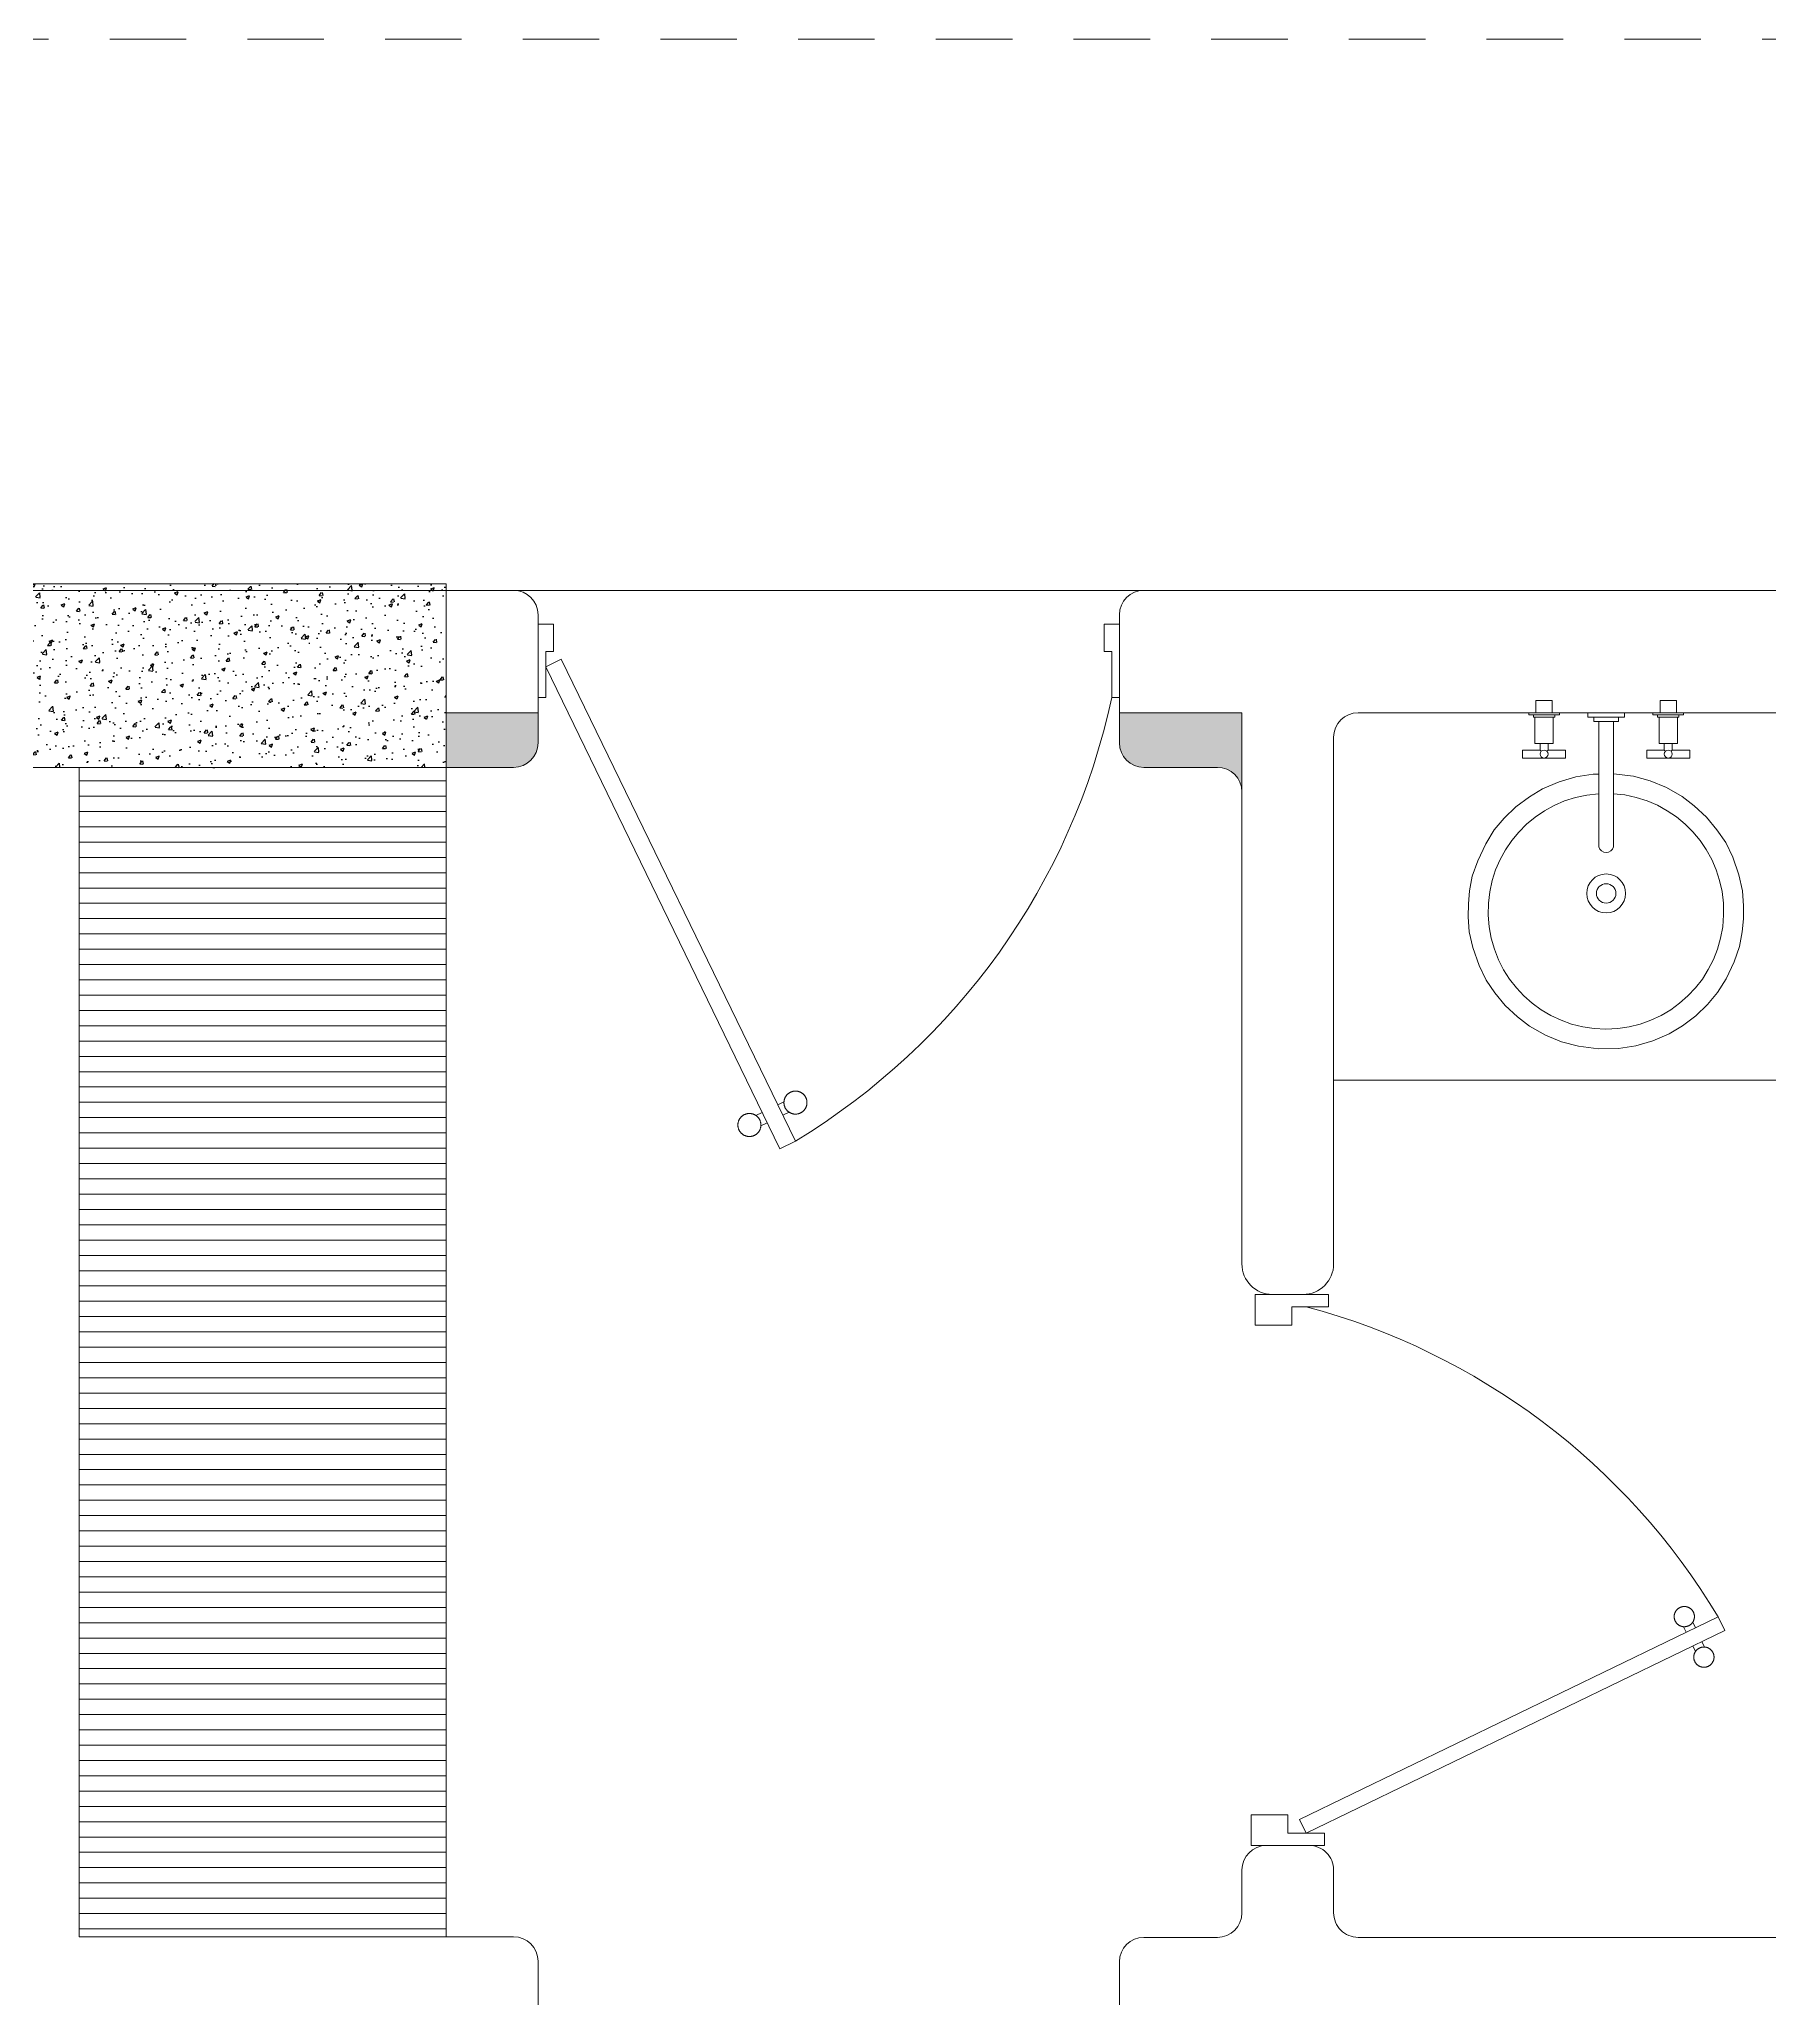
# Model space of a CAD drawing. Header units: metres. Extents: x -232 to 581, y 30 to 789.
# Drawn here: x 107.101 to 109.928, y 591.826 to 595.036 of the extents above; entities that cross this region are included whole.
import ezdxf

# ---------------------------------------------------------------- set-up
doc = ezdxf.new("R2010")
doc.units = ezdxf.units.M
doc.linetypes.add('HIDDEN2', pattern=[0.1875, 0.125, -0.0625])
for name, color, linetype, lineweight in [('A-DOOR', 35, 'Continuous', 5), ('A-WALL', 250, 'Continuous', 20), ('baños', 140, 'Continuous', 0), ('closets', 253, 'Continuous', 0), ('Columnas', 7, 'Continuous', 18)]:
    doc.layers.add(name, color=color, linetype=linetype, lineweight=lineweight)
doc.layers.add('HATCH', color=8, linetype='Continuous')
doc.layers.add('PISO', color=7, linetype='Continuous', lineweight=5, true_color=0xe6e6e6)
doc.layers.add('Techos 1', color=7, linetype='HIDDEN2', lineweight=9, true_color=0x42391a)
doc.layers.add('RELLENO SECCION', color=8, linetype='Continuous', lineweight=0, transparency=0.4)
doc.styles.get("Standard").update_dxf_attribs({"font": 'arial.ttf'})

# ---------------------------------------------------------------- blocks, each defined once
blk = doc.blocks.new('P90')
at = {"layer": 'A-DOOR'}
for p, q in [((-0.04763083282114167, -0.8575866078958256), (0.636432514468197, -0.5264411160955547)), ((0.5843462005145739, -0.5516553717665715), (0.579994248867024, -0.5426653338130905)), ((0.5992280044015388, -0.5444512986345558), (0.5948760529868196, -0.5354612606810747)), ((0.647282523976628, -0.5488545081811367), (0.636432514468197, -0.5264411160955547)), ((-0.03678082331271071, -0.8799999999814077), (0.647282523976628, -0.5488545081811367)), ((0.5951962097901742, -0.5740687638521536), (0.599548161437724, -0.5830588016892193)), ((0.6100780139099697, -0.5668646907201378), (0.614429965324689, -0.5758547286736189)), ((-0.03678082331271071, -0.8799999999814077), (-0.04763083282114167, -0.8575866078958256))]:
    blk.add_line(p, q, dxfattribs=at)
for points in [[(-0.05999999982304871, -0.02000000001862645), (-0.05999999982304871, -0.04999999993015081), (-0.1199999998789281, -0.04999999993015081), (-0.1199999998789281, 0), (0, 0), (0, -0.02000000001862645)], [(-0.06678082334065039, -0.8799999999814077), (-0.06678082334065039, -0.849999999953468), (-0.1267808233965297, -0.849999999953468), (-0.1267808233965297, -0.9000000000000341), (-0.006780823517601675, -0.9000000000000341), (-0.006780823517601675, -0.8799999999814077)]]:
    blk.add_lwpolyline(points, close=True, dxfattribs=at)
blk.add_arc((-0.3258824736581118, -1.104976062896867), 1.122832499157005, 31.01389897194515, 75.07969121929474, dxfattribs=at)
for points in [[(0.5812270151805023, -0.5096414988860829), (0.5856572274938117, -0.5096497449325739), (0.5933223347533385, -0.5140942400088875), (0.5977382647693048, -0.5217758390121503), (0.5977217726763229, -0.5306362638715996), (0.5932772776000093, -0.5383013710147111), (0.5855956787131618, -0.5427173009142621), (0.5767352538537125, -0.5427008088212801), (0.5690701465941856, -0.5382563139777972), (0.56465421681105, -0.5305747149745343), (0.5646707086712013, -0.5217142899986698), (0.5691152037475149, -0.5140491829719736), (0.5767968026343624, -0.5096332529560073), (0.5812270151805023, -0.5096414988860829)], [(0.6132587480246912, -0.5758110076189382), (0.6176889605708311, -0.5758192536654292), (0.6253540675975273, -0.5802637485089122), (0.6297699976134936, -0.587945347512175), (0.6297535055205117, -0.5968057724880396), (0.6253090106770287, -0.6044708795147358), (0.6176274115573506, -0.6088868095307021), (0.6087669866979013, -0.6088703175541355), (0.6011018796712051, -0.6044258224778218), (0.5966859496552388, -0.596744223474559), (0.5967024417482207, -0.5878837986151098), (0.6011469365917037, -0.5802186914719982), (0.6088285357113818, -0.5758027615724473), (0.6132587480246912, -0.5758110076189382)]]:
    blk.add_open_spline(points, degree=2, dxfattribs=at)
blk = doc.blocks.new('puerta 1.00')
at = {"layer": 'A-DOOR'}
for p, q in [((-0.1499909777825792, -0.01249999999998863), (-0.9369131065861893, -0.3949003899592327)), ((-0.1376018300305759, -0.03799499105906534), (-0.1499909777825792, -0.01249999999998863)), ((-0.1376018300305759, -0.03799499105906534), (-0.9245239588341292, -0.4203953810183521)), ((-0.8945933787151716, -0.3743353558235185), (-0.8995626804436938, -0.3641092849366885)), ((-0.8776654875668441, -0.3661093421694943), (-0.8826347892953663, -0.3558832712826359)), ((-0.9369131065861893, -0.3949003899592185), (-0.9245239588341292, -0.4203953810182952)), ((-0.8822042309632252, -0.3998303468828937), (-0.8772349292346462, -0.4100564177697379)), ((-0.8652763398148409, -0.391604333228571), (-0.8603070380863755, -0.4018304041154153))]:
    blk.add_line(p, q, dxfattribs=at)
for points in [[(-0.08000000000000003, 0), (-0.07999999999977266, -0.02502577938815875), (-0.1250000000001364, -0.02502577938815875), (-0.1250000000001364, -0.01249999999998863), (-0.2000000000002728, -0.01249999999998863), (-0.2000000000002728, 0), (-0.08000000000000003, 0)], [(-0.08000000000000003, -0.949999999999676), (-0.07999999999977266, -0.9249742206115172), (-0.1250000000001364, -0.9249742206115172), (-0.1250000000001364, -0.9374999999996874), (-0.2000000000002728, -0.9374999999996874), (-0.2000000000002728, -0.949999999999676), (-0.08000000000000003, -0.949999999999676)]]:
    blk.add_lwpolyline(points, dxfattribs=at)
blk.add_arc((0.0366406024470507, 0.1601847667154885), 1.12290276596214, 211.1335814021241, 257.8342745107439, dxfattribs=at)
for points in [[(-0.8982293876285894, -0.3641570476290497), (-0.9032723932726299, -0.3641552480922314), (-0.9120053357341931, -0.3591091255589873), (-0.9170452244890726, -0.3503725840241714), (-0.9170416254155498, -0.3402865727359341), (-0.9119955028824052, -0.3315536302744846), (-0.9032589613473192, -0.3265137415195056), (-0.8931729500592382, -0.3265173405931563), (-0.8844400075977319, -0.3315634631261162), (-0.8794001188427956, -0.3403000046612163), (-0.8794037179163752, -0.3503860159494536), (-0.8844498404495198, -0.3591189584108889), (-0.8931863819846058, -0.3641588471658821), (-0.8982293876285894, -0.3641570476290497)], [(-0.8616537628267338, -0.4394241479959078), (-0.8666967684707743, -0.4394223484592317), (-0.8754297109322806, -0.4343762259259734), (-0.8804695996872169, -0.4256396843908874), (-0.8804660006136942, -0.4155536731029486), (-0.8754198780805496, -0.4068207306414706), (-0.8666833365455204, -0.4017808418864917), (-0.8565973252574395, -0.4017844409598581), (-0.8478643827958763, -0.4068305634931022), (-0.8428244940409968, -0.4155671050282024), (-0.8428280931145196, -0.4256531163161554), (-0.8478742156476073, -0.4343860587779034), (-0.8566107571826933, -0.4394259475325839), (-0.8616537628267338, -0.4394241479959078)]]:
    blk.add_open_spline(points, degree=2, dxfattribs=at)
blk = doc.blocks.new('A$Ccb23abde')
at = {"layer": 'baños'}
for p, q in [((0.0600025815774643, 0.2281631842262755), (0.01000258158910583, 0.2281630729222002)), ((0.01000258158910583, 0.2281630729222002), (0.01000258938029219, 0.2246630729230787)), ((0.04850253705808427, 0.248163158621594), (0.02150253706486183, 0.2481630985172956)), ((0.02150253706486183, 0.2481630985172956), (0.02150258158644647, 0.2281630985222023)), ((0.02150258158644647, 0.2281630985222023), (0.04850258157966891, 0.2281631586265007)), ((0.04850258157966891, 0.2281631586265007), (0.04850253705808427, 0.248163158621594)), ((0.06000258936865066, 0.2246631842273814), (0.0600025815774643, 0.2281631842262755)), ((0.1665025815518675, 0.2281634213046004), (0.106502581566474, 0.2281632877393918)), ((0.106502581566474, 0.2281632877393918), (0.1065025971493014, 0.2211632877410352)), ((0.166502597134695, 0.2211634213062439), (0.1665025815518675, 0.2281634213046004)), ((0.2130025815413319, 0.2281635248173757), (0.2630025815292356, 0.228163636121792)), ((0.213002589332973, 0.2246635248182542), (0.2130025815413319, 0.2281635248173757)), ((0.2515025370103103, 0.2481636105171106), (0.2245025370166331, 0.2481635504124711)), ((0.2245025370166331, 0.2481635504124711), (0.2245025815382178, 0.2281635504173778)), ((0.2245025815382178, 0.2281635504173778), (0.251502581531895, 0.2281636105214488)), ((0.251502581531895, 0.2281636105214488), (0.2515025370103103, 0.2481636105171106)), ((0.2630025815292356, 0.228163636121792), (0.2630025893213315, 0.2246636361224432)), ((0.01000258938029219, 0.2246630729230787), (0.01750258937863691, 0.2246630896187867)), ((0.05250258937030594, 0.2246631675316735), (0.01750258937863691, 0.2246630896187867)), ((0.01750258937863691, 0.2246630896187867), (0.01750259717027802, 0.2211630896195516)), ((0.01750259717027802, 0.2211630896195516), (0.0200025971694231, 0.2211630951848633)), ((0.0200025971694231, 0.2211630951848633), (0.05000259716234723, 0.2211631619672403)), ((0.0200025971694231, 0.2211630951848633), (0.02000269289101198, 0.1781630951947477)), ((0.05000259716234723, 0.2211631619672403), (0.0525025971614923, 0.2211631675325521)), ((0.05000269288393611, 0.178163161977352), (0.05000259716234723, 0.2211631619672403)), ((0.05250258937030594, 0.2246631675316735), (0.06000258936865066, 0.2246631842273814)), ((0.0525025971614923, 0.2211631675325521), (0.05250258937030594, 0.2246631675316735)), ((0.1065025971493014, 0.2211632877410352), (0.166502597134695, 0.2211634213062439)), ((0.1565025971376599, 0.2211633990453379), (0.1165025971463365, 0.2211633100021686)), ((0.1165025971463365, 0.2211633100021686), (0.116502612729164, 0.2141633100036984)), ((0.116502612729164, 0.2141633100036984), (0.1565026127200326, 0.2141633990469813)), ((0.1485026127220408, 0.2141633812382793), (0.1245026127271558, 0.2141633278121731)), ((0.1245026127271558, 0.2141633278121731), (0.1245030691943612, 0.009109566300423921)), ((0.1485029888481222, 0.009109331687056965), (0.1485026127220408, 0.2141633812382793)), ((0.1565026127200326, 0.2141633990469813), (0.1565025971376599, 0.2211633990453379)), ((0.220502589330863, 0.2246635415138485), (0.213002589332973, 0.2246635248182542)), ((0.220502589330863, 0.2246635415138485), (0.255502589322532, 0.2246636194267353)), ((0.2205025971225041, 0.2211635415144997), (0.220502589330863, 0.2246635415138485)), ((0.2230025971216492, 0.2211635470798115), (0.2205025971225041, 0.2211635415144997)), ((0.2530025971145733, 0.2211636138624158), (0.2230025971216492, 0.2211635470798115)), ((0.223002692843238, 0.1781635470900369), (0.2230025971216492, 0.2211635470798115)), ((0.2555025971141731, 0.2211636194275002), (0.2530025971145733, 0.2211636138624158)), ((0.2530025971145733, 0.2211636138624158), (0.2530026928361622, 0.1781636138725275)), ((0.2630025893213315, 0.2246636361224432), (0.255502589322532, 0.2246636194267353)), ((0.255502589322532, 0.2246636194267353), (0.2555025971141731, 0.2211636194275002)), ((0.02850271737588628, 0.1671631141190915), (2.717382812988944e-06, 0.1671630506758106)), ((2.717382812988944e-06, 0.1671630506758106), (2.746321115409955e-06, 0.1541630506788465)), ((0.02000269289101198, 0.1781630951947477), (0.02850269288865093, 0.1781631141165576)), ((0.02850269288865093, 0.1781631141165576), (0.04150269288584241, 0.1781631430555422)), ((0.02850269288865093, 0.1781631141165576), (0.02850271737588628, 0.1671631141190915)), ((0.02850271737588628, 0.1671631141190915), (0.03040652753543327, 0.165259312435694)), ((0.04150271737262301, 0.1671631430581897), (0.03959891568865714, 0.165259332898529)), ((0.04150269288584241, 0.1781631430555422), (0.05000269288393611, 0.178163161977352)), ((0.04150271737262301, 0.1671631430581897), (0.04150269288584241, 0.1781631430555422)), ((0.07000271736615105, 0.1671632065016979), (0.04150271737262301, 0.1671631430581897)), ((0.07000274630536296, 0.1541632065047338), (0.07000271736615105, 0.1671632065016979)), ((0.2030027173345843, 0.1671635025709861), (0.2315027173281123, 0.167163566014267)), ((0.2030027462737962, 0.1541635025737946), (0.2030027173345843, 0.1671635025709861)), ((0.231502692840877, 0.1781635660118468), (0.223002692843238, 0.1781635470900369)), ((0.2445026928380685, 0.1781635949511724), (0.231502692840877, 0.1781635660118468)), ((0.2315027173281123, 0.167163566014267), (0.231502692840877, 0.1781635660118468)), ((0.2315027173281123, 0.167163566014267), (0.2334065274881141, 0.1652597643304148)), ((0.2445027173248491, 0.1671635949534789), (0.242598915641338, 0.1652597847935908)), ((0.2530026928361622, 0.1781636138725275), (0.2445026928380685, 0.1781635949511724)), ((0.2445026928380685, 0.1781635949511724), (0.2445027173248491, 0.1671635949534789)), ((0.2445027173248491, 0.1671635949534789), (0.2730027173183771, 0.1671636583968734)), ((0.2730027173183771, 0.1671636583968734), (0.2730027462571343, 0.1541636583999093)), ((2.746321115409955e-06, 0.1541630506788465), (0.07000274630536296, 0.1541632065047338)), ((0.2730027462571343, 0.1541636583999093), (0.2030027462737962, 0.1541635025737946))]:
    blk.add_line(p, q, dxfattribs=at)
for centre, major_axis, ratio, start_param, end_param in [((0.03500273184363323, 0.1606631285902154), (0.004596183845101024, 0.004596204308132249), 0.999999999989562, 5.497787143776919, 11.7809724509565), ((0.2380027317958593, 0.1606635804853909), (-0.004596204308190787, 0.004596183845159561), 0.9999999999990717, 3.926990816987705, 10.21017612416729), ((0.1365030617407683, 0.01245651958032568), (-0.008809160242660256, 0.008809121022880407), 0.9999999999968785, 1.057396331806313, 3.65496864522829)]:
    blk.add_ellipse(centre, major_axis=major_axis, ratio=ratio, start_param=start_param, end_param=end_param, dxfattribs=at)
blk = doc.blocks.new('A$C89702949')
at = {"layer": 'HATCH'}
h = blk.add_hatch(dxfattribs=at)
h.set_pattern_fill('AR-CONC', color=256, scale=0.00032)
h.set_pattern_definition([(49.99999999999999, (114.3310712337616, 55.23879643552809), (0.05829909407872129, -0.005100507372448988), [0.006096000000000001, -0.067056]), (355, (114.3310712337616, 55.23879643552809), (-0.01127789485599019, 0.06113819047649125), [0.004876800000000001, -0.05364498693440001]), (100.4514447, (114.3359294760016, 55.23837139440808), (0.04702119906891305, 0.05603768061190244), [0.005180802815999999, -0.05698887827199999]), (46.18420000000001, (114.3310712337616, 55.25505243552809), (0.08674529308548158, -0.01345354493847269), [0.009144000000000001, -0.100584]), (96.63555760999992, (114.3383000017616, 55.25393131552809), (0.07596932289648096, 0.07917635987127089), [0.0077712074048, -0.08548339461120001]), (351.1841511700001, (114.3310712337616, 55.25505243552809), (0.07596932290079265, 0.07917635986737045), [0.007315189462400001, -0.0804671142144]), (21, (114.3391992337616, 55.25098843552809), (0.0485166052061224, -0.03272486341986804), [0.006096000000000001, -0.067056]), (326.0000000000001, (114.3391992337616, 55.25098843552809), (0.01977664907124706, 0.05894014915914217), [0.004876800000000001, -0.0536448]), (71.45144499999999, (114.3432422841936, 55.24826136356009), (0.06829325416918917, 0.02621528604348968), [0.005180802816000001, -0.056988780032]), (37.50000000000001, (114.3310712337616, 55.23879643552809), (0.0009883530401893813, 0.027057612439409), [0, -0.05299456, 0, -0.05445760000000001, 0, -0.05384800000000001]), (7.499999999999999, (114.3310712337616, 55.23879643552809), (0.02138229200329784, 0.03205778394179824), [0, -0.03104896, 0, -0.05177536000000001, 0, -0.0205232]), (327.5, (114.3129457937616, 55.23879643552809), (0.04338899045339885, -0.001833198077655502), [0, -0.02032, 0, -0.06339840000000001, 0, -0.0841248]), (317.5, (114.3048177937616, 55.23879643552809), (0.04740133804352578, 0.00813647713066657), [0, -0.026416, 0, -0.04210304, 0, -0.0597408])])
h.paths.add_polyline_path([(7.900000000000546, 6.000000000010061), (7.900000000000546, 5.70000000001005), (8.700000000000529, 5.70000000001005), (8.700000000000529, 6.000000000010061)])
at = {"layer": 'Columnas'}
blk.add_lwpolyline([(7.900000000000546, 6.000000000010061), (7.900000000000546, 5.70000000001005), (8.700000000000529, 5.70000000001005), (8.700000000000529, 6.000000000010061)], close=True, dxfattribs=at)
blk = doc.blocks.new('20.03.2026 LN 09 SEGUNDO NIVEL ARQ')
at = {"layer": 'closets'}
h = blk.add_hatch(dxfattribs=at)
h.set_pattern_fill('LINE', color=5, scale=0.2)
h.set_pattern_definition([(0, (-881.0915016851329, 123.9744641960561), (0, 0.025), [])])
h.paths.add_polyline_path([(83.99592936842683, -57.29770490501005), (83.39592943295474, -56.73860490500999), (83.39592943295474, -56.85144212283353), (83.3959293684268, -58.69770490501003), (83.99592936842694, -58.69770490501003)])
h.paths.add_polyline_path([(83.99592936842672, -56.78770490501006), (83.39592943295474, -56.78770490501006), (83.39592943295474, -56.73860490500999), (83.99592936842683, -57.29770490500994)], flags=17)
at = {"layer": 'RELLENO SECCION'}
h = blk.add_hatch(color=5, dxfattribs=at)
h.dxf.hatch_style = 1
h.paths.add_polyline_path([(84.14592943295474, -56.69860490501003), (83.99592958698116, -56.69860490501003), (83.99592958698116, -56.78770490501006), (84.10592943295475, -56.78770490501006, 0.4142135623730553), (84.14592943295474, -56.74770490500998)])
h = blk.add_hatch(color=5, dxfattribs=at)
h.dxf.hatch_style = 1
edge = h.paths.add_edge_path()
edge.add_line((85.29592943295484, -56.69860490500992), (85.09592943295476, -56.69860490500992))
edge.add_line((85.09592943295476, -56.69860490500992), (85.09592943295479, -56.74770490501))
edge.add_arc((85.13592943295478, -56.74770490500998), 0.03999999999999204, 180, 270)
edge.add_line((85.13592943295478, -56.78770490501006), (85.25592943295484, -56.78770490501006))
edge.add_arc((85.25592943295484, -56.82770490501002), 0.03999999999999559, 5.115907697472721e-12, 90, ccw=False)
edge.add_line((85.29592943295484, -56.82770490501002), (85.29592943295484, -56.69860490500996))
at = {"layer": 'A-WALL', "color": 5}
for p, q in [((83.23592951454933, -56.49860490500998), (84.10592943295478, -56.49860490500998)), ((85.13592943295475, -56.4986049050101), (88.63088438254306, -56.4986049050101)), ((84.14592943295474, -56.74770490500998), (84.14592943295477, -56.53860490500995)), ((85.09592943295476, -56.74770490500998), (85.09592943295476, -56.53860490501006)), ((83.99592958698113, -56.69860490501003), (84.14592943295474, -56.69860490501003)), ((85.09592943295476, -56.69860490500992), (85.29592943295484, -56.69860490500992)), ((85.29592943295484, -56.69860490500992), (85.295929432955, -57.59860490501057)), ((85.48592943295566, -56.69860490500992), (88.3559295869803, -56.69860490500992)), ((85.44592943295567, -56.73860490500988), (85.44592943295544, -57.59860490501001)), ((83.39592943295474, -56.78770490501006), (83.39592943295474, -58.69770490501003)), ((83.99592958698113, -56.78770490501006), (84.10592943295478, -56.78770490501006)), ((85.25592943295484, -56.78770490501006), (85.13592943295475, -56.78770490501006)), ((85.34592943295502, -57.64860490500996), (85.39592943295543, -57.64860490500996)), ((85.335929432955, -58.54860490501005), (85.40592943295528, -58.54860490501005)), ((85.295929432955, -58.58860490501002), (85.29592943295498, -58.65860490501018)), ((85.44592943295527, -58.58860490501024), (85.44592943295481, -58.65860490500984)), ((84.10592943295478, -58.69770490501003), (83.39592943295474, -58.69770490501003)), ((85.13592943295473, -58.69860490501014), (85.25592943295499, -58.69860490501014)), ((85.4859294329548, -58.69860490501014), (88.3559295869803, -58.69860490501003)), ((84.14592943295477, -58.73770490500999), (84.14592943295477, -58.8086049050097)), ((85.09592943295473, -58.80860490501004), (85.09592943295473, -58.73860490501011))]:
    blk.add_line(p, q, dxfattribs=at)
for centre, radius, start, end in [((84.10592943295478, -56.53860490500995), 0.04, 0, 90), ((85.13592943295475, -56.53860490501006), 0.04, 90, 180), ((85.48592943295566, -56.73860490500988), 0.04, 89.99999999999838, 179.999999999987), ((84.10592943295475, -56.74770490500998), 0.04, 270, 0), ((85.13592943295478, -56.74770490500998), 0.04, 180, 270), ((85.25592943295484, -56.82770490501002), 0.04, 1.302755197527456e-11, 90), ((85.34592943295502, -57.59860490501001), 0.05, 180.0000000000196, 270), ((85.39592943295543, -57.59860490501001), 0.05, 270, 359.999999999974), ((85.335929432955, -58.58860490501002), 0.04, 90, 179.9999999999674), ((85.40592943295528, -58.58860490501002), 0.04, 359.9999999996222, 90), ((85.25592943295499, -58.65860490501007), 0.04, 270, 359.999999999974), ((85.4859294329548, -58.65860490501007), 0.04, 179.9999999996222, 270.0000000000016), ((84.10592943295478, -58.73770490500999), 0.04, 0, 89.99999999999838), ((85.13592943295473, -58.73860490501011), 0.04, 90, 180)]:
    blk.add_arc(centre, radius, start, end, dxfattribs=at)
at = {"layer": 'baños', "color": 5}
blk.add_line((85.44592943295555, -57.29860490500982), (86.84592943295547, -57.29860490500994), dxfattribs=at)
blk.add_lwpolyline([(85.87920776274672, -56.79860490500994), (85.87002382302768, -56.79878260098883), (85.84172936148082, -56.80306950712759), (85.81429081761877, -56.81110618382627), (85.78717974677153, -56.82286400837665), (85.7658192674503, -56.83599142561809), (85.74375923283532, -56.85225530403397), (85.72475236604419, -56.87080059286711), (85.70835656208726, -56.89001656228345), (85.69442930366927, -56.91254039391049), (85.68127192429063, -56.94039651185972), (85.67250934622439, -56.96531631815992), (85.66802760312919, -56.98940987455046), (85.66613627886312, -57.01064662539238), (85.6657227304388, -57.03196341857279), (85.66757587893181, -57.05640009840829), (85.67359557383105, -57.08212057262097), (85.68366720435023, -57.11123486804433), (85.69508015672989, -57.13513122835673), (85.70930449915363, -57.15600570920344), (85.72619706988161, -57.17649545730637), (85.74637136437389, -57.1950469184369), (85.76618896926527, -57.21040470788171), (85.79187145424709, -57.22502204573107), (85.81828142221872, -57.23597537642877), (85.84594731785012, -57.24329332268314), (85.87863788097002, -57.24748637944981), (85.91159009086277, -57.2468488017463), (85.93988455240975, -57.24256189560765), (85.96732309627191, -57.23452521890886), (85.99443416711898, -57.22276739435847), (86.01579464644033, -57.20963997711704), (86.03785468105514, -57.19337609870126), (86.05686154784638, -57.17483080986801), (86.07325735180342, -57.15561484045168), (86.08718461022124, -57.13309100882464), (86.10034198959994, -57.10523489087552), (86.10910456766607, -57.08031508457532), (86.11358631076138, -57.05622152818466), (86.11547763502745, -57.03498477734286), (86.11589118345171, -57.01366798416234), (86.11403803495881, -56.98923130432684), (86.10801834005946, -56.96351083011427), (86.09794670954028, -56.93439653469079), (86.08653375716051, -56.9105001743784), (86.07230941473688, -56.88962569353168), (86.0554168440089, -56.86913594542875), (86.03524254951657, -56.85058448429822), (86.01542494462512, -56.83522669485342), (85.98974245964348, -56.82060935700406), (85.96333249167179, -56.80965602630647), (85.93566659604045, -56.80233808005198), (85.90321827017453, -56.7981760938593)], dxfattribs=at)
for centre, radius in [((85.8912180930734, -56.99360490745494), 0.03174898050732625), ((85.8912180820069, -56.99360490745494), 0.01587449025366313)]:
    blk.add_circle(centre, radius, dxfattribs=at)
blk.add_arc((85.89080695694531, -57.02281570136756), 0.1924999999999999, 93.6143082953583, 86.46522112397088, dxfattribs=at)
at = {"layer": 'closets', "color": 5}
blk.add_line((83.99592936842672, -56.78770490501006), (83.99592936842694, -58.69770490501003), dxfattribs=at)
at = {"layer": 'PISO', "color": 5}
blk.add_line((85.13592943295475, -56.49860490500998), (84.10592943295478, -56.49860490500998), dxfattribs=at)
at = {"layer": 'Techos 1', "color": 5}
blk.add_line((76.69592958698075, -55.5986049050473), (88.84266905215557, -55.59860490504775), dxfattribs=at)
at = {"color": 5}
blk.add_blockref('A$C89702949', (75.29592958698063, -62.48770490502011), dxfattribs=at)
at = {"layer": 'A-DOOR', "color": 5, "rotation": 90}
blk.add_blockref('puerta 1.00', (84.14592943295477, -56.47360490500989), dxfattribs=at)
at = {"layer": 'A-DOOR', "color": 5}
blk.add_blockref('P90', (85.4377102564122, -57.64860490500996), dxfattribs=at)
at = {"layer": 'baños', "color": 5}
blk.add_blockref('A$Ccb23abde', (85.75471550032523, -56.92676826200227), dxfattribs=at)
at = {"layer": 'baños', "color": 5, "linetype": 'Continuous', "flags": 8}
for tag, p in [('MODELNUMBER', (83.78128570556493, -42.91751556127974, 2.857834639711941e-07)), ('TRADENAME', (83.78128570562023, -42.91755751869266, 2.857834639711941e-07)), ('MATERIAL', (83.78128570573188, -42.91764209117639, 2.857834639711941e-07)), ('PRODUCT', (83.78128570567617, -42.91759980493464, 2.857834639711941e-07)), ('MODELNUMBER', (84.95602967916813, -42.91751556127974, 2.857834639711941e-07)), ('TRADENAME', (84.95602967922343, -42.91755751869266, 2.857834639711941e-07)), ('MATERIAL', (84.95602967933507, -42.91764209117639, 2.857834639711941e-07)), ('PRODUCT', (84.95602967927937, -42.91759980493464, 2.857834639711941e-07))]:
    blk.add_attdef(tag, p, '', height=2.537174511142602e-05, rotation=180.0000755047861, dxfattribs=at)
at = {"layer": 'baños', "color": 5, "linetype": 'Continuous'}
for tag, p, rotation in [('MODELNUMBER', (85.8912030458427, -56.99336542269737), 180.0000755047722), ('TRADENAME', (85.89116250411479, -56.99332309077693), 180.0000755047722), ('MATERIAL', (85.89138948539119, -56.9932384265295), 180.0000755047722), ('PRODUCT', (85.89138785685003, -56.99328075850576), 180.0000755047722), ('MODELNUMBER', (86.60077129692553, -56.99336542284937), 179.9999244952277), ('TRADENAME', (86.60077129698124, -56.99332309087549), 179.9999244952277), ('MATERIAL', (86.60077129709288, -56.99323842692729), 179.9999244952277), ('PRODUCT', (86.60077129703694, -56.99328075890139), 179.9999244952277)]:
    blk.add_attdef(tag, p, '', height=2.5399184405861e-05, rotation=rotation, dxfattribs=at)

msp = doc.modelspace()

# ---------------------------------------------------------------- block references
at = {"color": 1}
ref = msp.add_blockref('20.03.2026 LN 09 SEGUNDO NIVEL ARQ', (23.76983215770767, 650.634233673903), dxfattribs=at)
ref.add_attrib('MATERIAL', 'VITREOUS CHINA', (109.6612216430989, 593.6409952473736), dxfattribs={"layer": 'baños', "linetype": 'Continuous', "height": 2.5399184405861e-05, "rotation": 180.0000755047722})
ref.add_attrib('PRODUCT', 'BATHROOM SINK', (109.6612200145577, 593.6409529153973), dxfattribs={"layer": 'baños', "linetype": 'Continuous', "height": 2.5399184405861e-05, "rotation": 180.0000755047722})
ref.add_attrib('TRADENAME', 'VOX', (109.6609946618225, 593.6409105831262), dxfattribs={"layer": 'baños', "linetype": 'Continuous', "height": 2.5399184405861e-05, "rotation": 180.0000755047722})
ref.add_attrib('MODELNUMBER', 'K-5373', (109.6610352035504, 593.6408682512057), dxfattribs={"layer": 'baños', "linetype": 'Continuous', "height": 2.5399184405861e-05, "rotation": 180.0000755047722})

doc.saveas('drawing.dxf')
